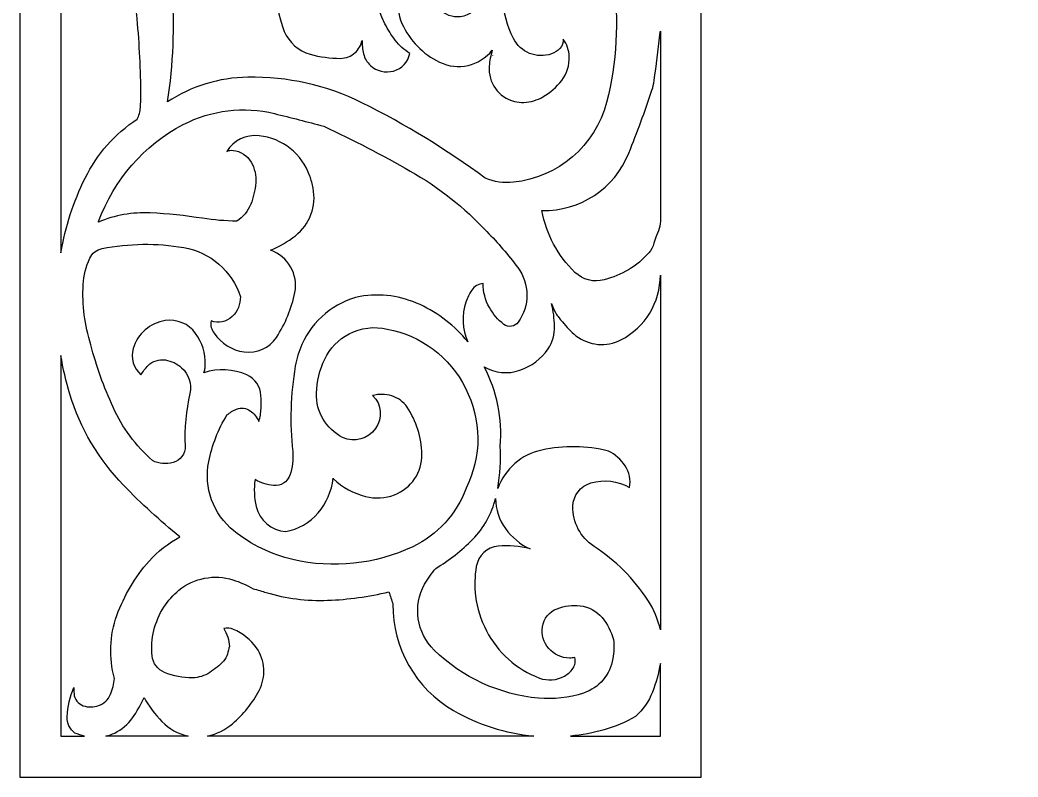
# Model space of a CAD drawing. Header units: centimetres. Extents: x 20.15 to 27, y -4.39 to 2.22.
# Drawn here: x 20.147 to 22.008, y -4.388 to -2.976 of the extents above; entities that cross this region are included whole.
import ezdxf

# ---------------------------------------------------------------- set-up
doc = ezdxf.new("R2010")
doc.units = ezdxf.units.CM
doc.header["$MEASUREMENT"] = 0
doc.layers.add('layer 1', color=7, linetype='Continuous')

msp = doc.modelspace()

# ---------------------------------------------------------------- linework, layer by layer
at = {"layer": 'layer 1', "color": 250, "lineweight": 30}
for points, knots in [([(26.99977, 2.218), (26.99977, 2.218), (26.99977, -4.38808), (26.99977, -4.38808), (26.99977, -4.38808), (26.99977, -4.38808), (25.72893, -4.38808), (25.72893, -4.38808), (25.72893, -4.38808), (25.72893, -4.38808), (25.72892, 0.95348), (25.72892, 0.95348), (25.72892, 0.95348), (25.72892, 0.95348), (21.4172, 0.95348), (21.4172, 0.95348), (21.4172, 0.95348), (21.4172, 0.95348), (21.4172, -4.38808), (21.4172, -4.38808), (21.4172, -4.38808), (21.4172, -4.38808), (20.1468, -4.38808), (20.1468, -4.38808), (20.1468, -4.38808), (20.1468, -4.38808), (20.1468, 2.218), (20.1468, 2.218), (20.1468, 2.218), (20.1468, 2.218), (26.99977, 2.218), (26.99977, 2.218)], [0, 0, 0, 0, 0.1111111, 0.1111111, 0.1111111, 0.1111111, 0.2222222, 0.2222222, 0.2222222, 0.2222222, 0.3333333, 0.3333333, 0.3333333, 0.3333333, 0.4444444, 0.4444444, 0.4444444, 0.4444444, 0.5555556, 0.5555556, 0.5555556, 0.5555556, 0.6666667, 0.6666667, 0.6666667, 0.6666667, 0.7777778, 0.7777778, 0.7777778, 0.7777778, 1, 1, 1, 1]), ([(20.91127, -2.88227), (20.90639, -2.89423), (20.90537, -2.9074), (20.90836, -2.91996), (20.90836, -2.91996), (20.9117, -2.93374), (20.91873, -2.94634), (20.92872, -2.95641), (20.92872, -2.95641), (20.93903, -2.96679), (20.95346, -2.97197), (20.96802, -2.97047), (20.96802, -2.97047), (20.98598, -2.96834), (21.00108, -2.95606), (21.0068, -2.9389), (21.0068, -2.9389), (21.0094, -2.93109), (21.00996, -2.92274), (21.00841, -2.91466), (21.00841, -2.91466), (21.00687, -2.90667), (21.00433, -2.89891), (21.00083, -2.89157), (21.00083, -2.89157), (20.99109, -2.85553), (20.98682, -2.81822), (20.98815, -2.78091), (20.98815, -2.78091), (20.98876, -2.76383), (20.99663, -2.7478), (21.00978, -2.73687), (21.00978, -2.73687), (21.02156, -2.73162), (21.03328, -2.72627), (21.04497, -2.72081), (21.04497, -2.72081), (21.05667, -2.71535), (21.0688, -2.71084), (21.08123, -2.70735), (21.08123, -2.70735), (21.02801, -2.68796), (20.97007, -2.68581), (20.91557, -2.70123), (20.91557, -2.70123), (20.87709, -2.71212), (20.84509, -2.73883), (20.82752, -2.77475), (20.82752, -2.77475), (20.79532, -2.84059), (20.79524, -2.91754), (20.82736, -2.98343), (20.82736, -2.98343), (20.83269, -2.99437), (20.83915, -3.00472), (20.84662, -3.01432), (20.84662, -3.01432), (20.85413, -3.02396), (20.86323, -3.03225), (20.87354, -3.03881), (20.87354, -3.03881), (20.87072, -3.05466), (20.85899, -3.06746), (20.84346, -3.07168), (20.84346, -3.07168), (20.82819, -3.07582), (20.81185, -3.07188), (20.80015, -3.06124), (20.80015, -3.06124), (20.79386, -3.0555), (20.78946, -3.048), (20.78751, -3.03972), (20.78751, -3.03972), (20.7856, -3.03159), (20.78463, -3.02327), (20.78463, -3.01493), (20.78463, -3.01493), (20.78276, -3.02351), (20.77833, -3.03132), (20.77192, -3.03732), (20.77192, -3.03732), (20.7644, -3.0442), (20.75457, -3.04801), (20.74438, -3.04802), (20.74438, -3.04802), (20.72534, -3.04803), (20.70638, -3.04544), (20.68803, -3.04032), (20.68803, -3.04032), (20.66626, -3.03424), (20.64845, -3.01853), (20.6397, -2.9977), (20.6397, -2.9977), (20.62792, -2.96967), (20.62387, -2.93899), (20.62795, -2.90887), (20.62795, -2.90887), (20.62888, -2.90209), (20.63069, -2.89547), (20.63336, -2.88917), (20.63336, -2.88917), (20.63602, -2.8829), (20.63886, -2.87671), (20.64189, -2.87061), (20.64189, -2.87061), (20.62668, -2.88036), (20.60968, -2.88699), (20.59188, -2.89011), (20.59188, -2.89011), (20.55366, -2.89683), (20.51696, -2.87203), (20.50885, -2.83408), (20.50885, -2.83408), (20.50177, -2.80089), (20.49951, -2.76683), (20.50214, -2.73299), (20.50214, -2.73299), (20.48313, -2.74746), (20.4563, -2.74554), (20.43951, -2.72854), (20.43951, -2.72854), (20.42411, -2.71295), (20.41624, -2.69143), (20.41792, -2.66958), (20.41792, -2.66958), (20.41854, -2.66157), (20.42049, -2.65372), (20.42372, -2.64636), (20.42372, -2.64636), (20.42703, -2.63878), (20.43315, -2.63277), (20.4408, -2.6296), (20.4408, -2.6296), (20.43894, -2.63993), (20.44064, -2.65058), (20.44561, -2.65983), (20.44561, -2.65983), (20.45068, -2.66926), (20.45964, -2.67597), (20.47011, -2.67818), (20.47011, -2.67818), (20.48035, -2.68034), (20.49101, -2.67844), (20.49987, -2.67288), (20.49987, -2.67288), (20.51444, -2.66371), (20.52172, -2.64642), (20.51805, -2.6296), (20.51805, -2.6296), (20.50265, -2.61471), (20.4913, -2.59615), (20.48506, -2.57566), (20.48506, -2.57566), (20.47892, -2.55549), (20.474, -2.53495), (20.47033, -2.51418), (20.47033, -2.51418), (20.46285, -2.50428), (20.45131, -2.49826), (20.43891, -2.49779), (20.43891, -2.49779), (20.42651, -2.49732), (20.4146, -2.50239), (20.40639, -2.51171), (20.40639, -2.51171), (20.3989, -2.52019), (20.39252, -2.52959), (20.38739, -2.53968), (20.38739, -2.53968), (20.37727, -2.54107), (20.36696, -2.54004), (20.35732, -2.53668), (20.35732, -2.53668), (20.34701, -2.53307), (20.33972, -2.5238), (20.33863, -2.51294), (20.33863, -2.51294), (20.33656, -2.49214), (20.34253, -2.47133), (20.35532, -2.4548), (20.35532, -2.4548), (20.36807, -2.43831), (20.38645, -2.42709), (20.40693, -2.42325), (20.40693, -2.42325), (20.4278, -2.41936), (20.44939, -2.42254), (20.46826, -2.43228), (20.46826, -2.43228), (20.47715, -2.43687), (20.48403, -2.44461), (20.48756, -2.45398), (20.48756, -2.45398), (20.47437, -2.43147), (20.4726, -2.40405), (20.48275, -2.38003), (20.48275, -2.38003), (20.49306, -2.35563), (20.5157, -2.33863), (20.542, -2.33552), (20.542, -2.33552), (20.58411, -2.33052), (20.6264, -2.34349), (20.65849, -2.37121), (20.65849, -2.37121), (20.6757, -2.38607), (20.68759, -2.40615), (20.69235, -2.42839), (20.69235, -2.42839), (20.69703, -2.45197), (20.69421, -2.47644), (20.68428, -2.49833), (20.68428, -2.49833), (20.68102, -2.48787), (20.6754, -2.47831), (20.66785, -2.47037), (20.66785, -2.47037), (20.66035, -2.46248), (20.65164, -2.45585), (20.64205, -2.4507), (20.64205, -2.4507), (20.62409, -2.44109), (20.60208, -2.44351), (20.58666, -2.45682), (20.58666, -2.45682), (20.57198, -2.46949), (20.56323, -2.48767), (20.56249, -2.50704), (20.56249, -2.50704), (20.56091, -2.54868), (20.57453, -2.58944), (20.60084, -2.62176), (20.60084, -2.62176), (20.64402, -2.67473), (20.72171, -2.6831), (20.77506, -2.64038), (20.77506, -2.64038), (20.8032, -2.61765), (20.8202, -2.58395), (20.82174, -2.54781), (20.82174, -2.54781), (20.82699, -2.42364), (20.75627, -2.30886), (20.64292, -2.2579), (20.64292, -2.2579), (20.57186, -2.22592), (20.49186, -2.21995), (20.41685, -2.24104), (20.41685, -2.24104), (20.34212, -2.26207), (20.28791, -2.32663), (20.28025, -2.40389), (20.28025, -2.40389), (20.27523, -2.45436), (20.2793, -2.50531), (20.2923, -2.55434), (20.2923, -2.55434), (20.30419, -2.58179), (20.31794, -2.60839), (20.33347, -2.63395), (20.33347, -2.63395), (20.34899, -2.65951), (20.36319, -2.68584), (20.37602, -2.71285), (20.37602, -2.71285), (20.40616, -2.7773), (20.42451, -2.84666), (20.43019, -2.91759), (20.43019, -2.91759), (20.43584, -2.98821), (20.43302, -3.05927), (20.42179, -3.12922), (20.42179, -3.12922), (20.46641, -3.10005), (20.51838, -3.08408), (20.57168, -3.08312), (20.57168, -3.08312), (20.64543, -3.0818), (20.71845, -3.09821), (20.78456, -3.13094), (20.78456, -3.13094), (20.86525, -3.17089), (20.9422, -3.21799), (21.0145, -3.27166), (21.0145, -3.27166), (21.03108, -3.27841), (21.04906, -3.28098), (21.06686, -3.27914), (21.06686, -3.27914), (21.15017, -3.2705), (21.21934, -3.21119), (21.24046, -3.13014), (21.24046, -3.13014), (21.25991, -3.05559), (21.26415, -2.97792), (21.25291, -2.9017), (21.25291, -2.9017), (21.24702, -2.8618), (21.23077, -2.82416), (21.20575, -2.79252), (21.20575, -2.79252), (21.19986, -2.78509), (21.19345, -2.77809), (21.18657, -2.77157), (21.18657, -2.77157), (21.17784, -2.77053), (21.16909, -2.76964), (21.16033, -2.76889), (21.16033, -2.76889), (21.15159, -2.76815), (21.14285, -2.76734), (21.13412, -2.76647), (21.13412, -2.76647), (21.11996, -2.76487), (21.10577, -2.76351), (21.09156, -2.76238), (21.09156, -2.76238), (21.07715, -2.76124), (21.06267, -2.76353), (21.04933, -2.76908), (21.04933, -2.76908), (21.03667, -2.77434), (21.02901, -2.7873), (21.03053, -2.80092), (21.03053, -2.80092), (21.03272, -2.82058), (21.03635, -2.84005), (21.0414, -2.85917), (21.0414, -2.85917), (21.04473, -2.87176), (21.04627, -2.88477), (21.04596, -2.8978), (21.04596, -2.8978), (21.04566, -2.91077), (21.04593, -2.92375), (21.04675, -2.9367), (21.04675, -2.9367), (21.04852, -2.9625), (21.05536, -2.98769), (21.06688, -3.01085), (21.06688, -3.01085), (21.07994, -3.03708), (21.11047, -3.04947), (21.1381, -3.03968), (21.1381, -3.03968), (21.14393, -3.03751), (21.14922, -3.0341), (21.1536, -3.02968), (21.1536, -3.02968), (21.15813, -3.0251), (21.16044, -3.01879), (21.15994, -3.01236), (21.15994, -3.01236), (21.16666, -3.02187), (21.17053, -3.03311), (21.17109, -3.04474), (21.17109, -3.04474), (21.17174, -3.06073), (21.16675, -3.07645), (21.157, -3.08914), (21.157, -3.08914), (21.14745, -3.10157), (21.13552, -3.11199), (21.12193, -3.1198), (21.12193, -3.1198), (21.11111, -3.126), (21.09896, -3.12953), (21.0865, -3.13006), (21.0865, -3.13006), (21.0806, -3.13029), (21.07469, -3.12972), (21.06894, -3.12835), (21.06894, -3.12835), (21.03927, -3.12106), (21.0193, -3.09324), (21.0218, -3.06279), (21.0218, -3.06279), (21.02263, -3.05267), (21.02453, -3.04266), (21.02744, -3.03293), (21.02744, -3.03293), (21.00388, -3.06223), (20.9632, -3.07143), (20.92929, -3.05519), (20.92929, -3.05519), (20.89809, -3.04023), (20.8732, -3.01466), (20.85908, -2.98308), (20.85908, -2.98308), (20.84397, -2.94929), (20.85214, -2.90959), (20.87933, -2.88448), (20.87933, -2.88448), (20.88402, -2.88148), (20.8895, -2.87994), (20.89507, -2.88005), (20.89507, -2.88005), (20.90054, -2.88015), (20.90597, -2.8809), (20.91127, -2.88227)], [0, 0, 0, 0, 0.009901, 0.009901, 0.009901, 0.009901, 0.019802, 0.019802, 0.019802, 0.019802, 0.029703, 0.029703, 0.029703, 0.029703, 0.039604, 0.039604, 0.039604, 0.039604, 0.049505, 0.049505, 0.049505, 0.049505, 0.0594059, 0.0594059, 0.0594059, 0.0594059, 0.0693069, 0.0693069, 0.0693069, 0.0693069, 0.0792079, 0.0792079, 0.0792079, 0.0792079, 0.0891089, 0.0891089, 0.0891089, 0.0891089, 0.0990099, 0.0990099, 0.0990099, 0.0990099, 0.1089109, 0.1089109, 0.1089109, 0.1089109, 0.1188119, 0.1188119, 0.1188119, 0.1188119, 0.1287129, 0.1287129, 0.1287129, 0.1287129, 0.1386139, 0.1386139, 0.1386139, 0.1386139, 0.1485149, 0.1485149, 0.1485149, 0.1485149, 0.1584158, 0.1584158, 0.1584158, 0.1584158, 0.1683168, 0.1683168, 0.1683168, 0.1683168, 0.1782178, 0.1782178, 0.1782178, 0.1782178, 0.1881188, 0.1881188, 0.1881188, 0.1881188, 0.1980198, 0.1980198, 0.1980198, 0.1980198, 0.2079208, 0.2079208, 0.2079208, 0.2079208, 0.2178218, 0.2178218, 0.2178218, 0.2178218, 0.2277228, 0.2277228, 0.2277228, 0.2277228, 0.2376238, 0.2376238, 0.2376238, 0.2376238, 0.2475248, 0.2475248, 0.2475248, 0.2475248, 0.2574257, 0.2574257, 0.2574257, 0.2574257, 0.2673267, 0.2673267, 0.2673267, 0.2673267, 0.2772277, 0.2772277, 0.2772277, 0.2772277, 0.2871287, 0.2871287, 0.2871287, 0.2871287, 0.2970297, 0.2970297, 0.2970297, 0.2970297, 0.3069307, 0.3069307, 0.3069307, 0.3069307, 0.3168317, 0.3168317, 0.3168317, 0.3168317, 0.3267327, 0.3267327, 0.3267327, 0.3267327, 0.3366337, 0.3366337, 0.3366337, 0.3366337, 0.3465347, 0.3465347, 0.3465347, 0.3465347, 0.3564356, 0.3564356, 0.3564356, 0.3564356, 0.3663366, 0.3663366, 0.3663366, 0.3663366, 0.3762376, 0.3762376, 0.3762376, 0.3762376, 0.3861386, 0.3861386, 0.3861386, 0.3861386, 0.3960396, 0.3960396, 0.3960396, 0.3960396, 0.4059406, 0.4059406, 0.4059406, 0.4059406, 0.4158416, 0.4158416, 0.4158416, 0.4158416, 0.4257426, 0.4257426, 0.4257426, 0.4257426, 0.4356436, 0.4356436, 0.4356436, 0.4356436, 0.4455446, 0.4455446, 0.4455446, 0.4455446, 0.4554455, 0.4554455, 0.4554455, 0.4554455, 0.4653465, 0.4653465, 0.4653465, 0.4653465, 0.4752475, 0.4752475, 0.4752475, 0.4752475, 0.4851485, 0.4851485, 0.4851485, 0.4851485, 0.4950495, 0.4950495, 0.4950495, 0.4950495, 0.5049505, 0.5049505, 0.5049505, 0.5049505, 0.5148515, 0.5148515, 0.5148515, 0.5148515, 0.5247525, 0.5247525, 0.5247525, 0.5247525, 0.5346535, 0.5346535, 0.5346535, 0.5346535, 0.5445545, 0.5445545, 0.5445545, 0.5445545, 0.5544554, 0.5544554, 0.5544554, 0.5544554, 0.5643564, 0.5643564, 0.5643564, 0.5643564, 0.5742574, 0.5742574, 0.5742574, 0.5742574, 0.5841584, 0.5841584, 0.5841584, 0.5841584, 0.5940594, 0.5940594, 0.5940594, 0.5940594, 0.6039604, 0.6039604, 0.6039604, 0.6039604, 0.6138614, 0.6138614, 0.6138614, 0.6138614, 0.6237624, 0.6237624, 0.6237624, 0.6237624, 0.6336634, 0.6336634, 0.6336634, 0.6336634, 0.6435644, 0.6435644, 0.6435644, 0.6435644, 0.6534653, 0.6534653, 0.6534653, 0.6534653, 0.6633663, 0.6633663, 0.6633663, 0.6633663, 0.6732673, 0.6732673, 0.6732673, 0.6732673, 0.6831683, 0.6831683, 0.6831683, 0.6831683, 0.6930693, 0.6930693, 0.6930693, 0.6930693, 0.7029703, 0.7029703, 0.7029703, 0.7029703, 0.7128713, 0.7128713, 0.7128713, 0.7128713, 0.7227723, 0.7227723, 0.7227723, 0.7227723, 0.7326733, 0.7326733, 0.7326733, 0.7326733, 0.7425743, 0.7425743, 0.7425743, 0.7425743, 0.7524752, 0.7524752, 0.7524752, 0.7524752, 0.7623762, 0.7623762, 0.7623762, 0.7623762, 0.7722772, 0.7722772, 0.7722772, 0.7722772, 0.7821782, 0.7821782, 0.7821782, 0.7821782, 0.7920792, 0.7920792, 0.7920792, 0.7920792, 0.8019802, 0.8019802, 0.8019802, 0.8019802, 0.8118812, 0.8118812, 0.8118812, 0.8118812, 0.8217822, 0.8217822, 0.8217822, 0.8217822, 0.8316832, 0.8316832, 0.8316832, 0.8316832, 0.8415842, 0.8415842, 0.8415842, 0.8415842, 0.8514851, 0.8514851, 0.8514851, 0.8514851, 0.8613861, 0.8613861, 0.8613861, 0.8613861, 0.8712871, 0.8712871, 0.8712871, 0.8712871, 0.8811881, 0.8811881, 0.8811881, 0.8811881, 0.8910891, 0.8910891, 0.8910891, 0.8910891, 0.9009901, 0.9009901, 0.9009901, 0.9009901, 0.9108911, 0.9108911, 0.9108911, 0.9108911, 0.9207921, 0.9207921, 0.9207921, 0.9207921, 0.9306931, 0.9306931, 0.9306931, 0.9306931, 0.9405941, 0.9405941, 0.9405941, 0.9405941, 0.950495, 0.950495, 0.950495, 0.950495, 0.960396, 0.960396, 0.960396, 0.960396, 0.970297, 0.970297, 0.970297, 0.970297, 0.980198, 0.980198, 0.980198, 0.980198, 1, 1, 1, 1]), ([(20.22303, -3.41065), (20.23129, -3.36228), (20.24652, -3.31533), (20.26824, -3.27133), (20.26824, -3.27133), (20.29023, -3.22677), (20.32372, -3.18887), (20.36523, -3.16155), (20.36523, -3.16155), (20.36876, -3.15483), (20.37085, -3.14745), (20.37135, -3.13987), (20.37135, -3.13987), (20.37186, -3.13238), (20.37214, -3.12487), (20.37219, -3.11736), (20.37219, -3.11736), (20.37203, -3.06963), (20.36971, -3.02195), (20.36523, -2.97443), (20.36523, -2.97443), (20.36152, -2.935), (20.35664, -2.8957), (20.35061, -2.85657), (20.35061, -2.85657), (20.3457, -2.82548), (20.33901, -2.79471), (20.33056, -2.7644), (20.33056, -2.7644), (20.322, -2.73371), (20.30655, -2.7054), (20.28535, -2.68161), (20.28535, -2.68161), (20.26832, -2.66138), (20.25446, -2.63867), (20.24426, -2.61428), (20.24426, -2.61428), (20.23408, -2.58993), (20.22694, -2.5644), (20.22303, -2.5383), (20.22303, -2.5383), (20.22303, -2.5383), (20.22303, -3.41067), (20.22303, -3.41067)], [0, 0, 0, 0, 0.0833333, 0.0833333, 0.0833333, 0.0833333, 0.1666667, 0.1666667, 0.1666667, 0.1666667, 0.25, 0.25, 0.25, 0.25, 0.3333333, 0.3333333, 0.3333333, 0.3333333, 0.4166667, 0.4166667, 0.4166667, 0.4166667, 0.5, 0.5, 0.5, 0.5, 0.5833333, 0.5833333, 0.5833333, 0.5833333, 0.6666667, 0.6666667, 0.6666667, 0.6666667, 0.75, 0.75, 0.75, 0.75, 0.8333333, 0.8333333, 0.8333333, 0.8333333, 1, 1, 1, 1]), ([(21.34092, -2.99717), (21.34053, -2.99958), (21.34019, -3.002), (21.33992, -3.00442), (21.33992, -3.00442), (21.33672, -3.0328), (21.33322, -3.06114), (21.32942, -3.08944), (21.32942, -3.08944), (21.32859, -3.09563), (21.32717, -3.10172), (21.32519, -3.10764), (21.32519, -3.10764), (21.31199, -3.14704), (21.29765, -3.18607), (21.2822, -3.22465), (21.2822, -3.22465), (21.25582, -3.29063), (21.19122, -3.33336), (21.12018, -3.33194), (21.12018, -3.33194), (21.12804, -3.37584), (21.14955, -3.41612), (21.18166, -3.44706), (21.18166, -3.44706), (21.19615, -3.46101), (21.21688, -3.46633), (21.23629, -3.46104), (21.23629, -3.46104), (21.25217, -3.45671), (21.26741, -3.45033), (21.28163, -3.44205), (21.28163, -3.44205), (21.29589, -3.43374), (21.30867, -3.42314), (21.31945, -3.41065), (21.31945, -3.41065), (21.32399, -3.40559), (21.32718, -3.39947), (21.32873, -3.39285), (21.32873, -3.39285), (21.32991, -3.38778), (21.33166, -3.38287), (21.33395, -3.37821), (21.33395, -3.37821), (21.33938, -3.36714), (21.34179, -3.35484), (21.34092, -3.34255), (21.34092, -3.34255), (21.34092, -3.34255), (21.34092, -2.99717), (21.34092, -2.99717)], [0, 0, 0, 0, 0.0714286, 0.0714286, 0.0714286, 0.0714286, 0.1428571, 0.1428571, 0.1428571, 0.1428571, 0.2142857, 0.2142857, 0.2142857, 0.2142857, 0.2857143, 0.2857143, 0.2857143, 0.2857143, 0.3571429, 0.3571429, 0.3571429, 0.3571429, 0.4285714, 0.4285714, 0.4285714, 0.4285714, 0.5, 0.5, 0.5, 0.5, 0.5714286, 0.5714286, 0.5714286, 0.5714286, 0.6428571, 0.6428571, 0.6428571, 0.6428571, 0.7142857, 0.7142857, 0.7142857, 0.7142857, 0.7857143, 0.7857143, 0.7857143, 0.7857143, 0.8571429, 0.8571429, 0.8571429, 0.8571429, 1, 1, 1, 1]), ([(21.02788, -3.04285), (21.02788, -3.04285), (21.02778, -3.04297), (21.02778, -3.04297), (21.02778, -3.04297), (21.02778, -3.04297), (21.02768, -3.04308), (21.02768, -3.04308)], [0, 0, 0, 0, 0.3333333, 0.3333333, 0.3333333, 0.3333333, 1, 1, 1, 1]), ([(20.9817, -3.57641), (20.9715, -3.55303), (20.9703, -3.52668), (20.97835, -3.50247), (20.97835, -3.50247), (20.98095, -3.49465), (20.98458, -3.48722), (20.98915, -3.48036), (20.98915, -3.48036), (20.99393, -3.47318), (21.00171, -3.46856), (21.0103, -3.46779), (21.0103, -3.46779), (21.0104, -3.48349), (21.01444, -3.49892), (21.02207, -3.51265), (21.02207, -3.51265), (21.02886, -3.52485), (21.03808, -3.53552), (21.04915, -3.54402), (21.04915, -3.54402), (21.05318, -3.5471), (21.05828, -3.54842), (21.06329, -3.54768), (21.06329, -3.54768), (21.0683, -3.54693), (21.07278, -3.5442), (21.07573, -3.54009), (21.07573, -3.54009), (21.09766, -3.50951), (21.09737, -3.46832), (21.07496, -3.43809), (21.07496, -3.43809), (21.0574, -3.41438), (21.03815, -3.39198), (21.01736, -3.37104), (21.01736, -3.37104), (20.97581, -3.3264), (20.92771, -3.28836), (20.8747, -3.25822), (20.8747, -3.25822), (20.82197, -3.22824), (20.76813, -3.2003), (20.71326, -3.17444), (20.71326, -3.17444), (20.68271, -3.16636), (20.65209, -3.15855), (20.62139, -3.15103), (20.62139, -3.15103), (20.56405, -3.13699), (20.50359, -3.14429), (20.45125, -3.17161), (20.45125, -3.17161), (20.3779, -3.20989), (20.32163, -3.27427), (20.29354, -3.35209), (20.29354, -3.35209), (20.29339, -3.35251), (20.29326, -3.35294), (20.29315, -3.35338), (20.29315, -3.35338), (20.32369, -3.34053), (20.35673, -3.33469), (20.38982, -3.3363), (20.38982, -3.3363), (20.42252, -3.33789), (20.45512, -3.34123), (20.48747, -3.3463), (20.48747, -3.3463), (20.5085, -3.3496), (20.52974, -3.35135), (20.55102, -3.35155), (20.55102, -3.35155), (20.56291, -3.34418), (20.57208, -3.33315), (20.57713, -3.32011), (20.57713, -3.32011), (20.58208, -3.30734), (20.58521, -3.29395), (20.5864, -3.28031), (20.5864, -3.28031), (20.5876, -3.26673), (20.58457, -3.25311), (20.57772, -3.24132), (20.57772, -3.24132), (20.57065, -3.22915), (20.55819, -3.22108), (20.54419, -3.21962), (20.54419, -3.21962), (20.54216, -3.21942), (20.54011, -3.21943), (20.53808, -3.21966), (20.53808, -3.21966), (20.53604, -3.21989), (20.53406, -3.2205), (20.53224, -3.22144), (20.53224, -3.22144), (20.54524, -3.20114), (20.56859, -3.18989), (20.59256, -3.19235), (20.59256, -3.19235), (20.63608, -3.19681), (20.67307, -3.22619), (20.68732, -3.26755), (20.68732, -3.26755), (20.68984, -3.27488), (20.69187, -3.28237), (20.69338, -3.28997), (20.69338, -3.28997), (20.70005, -3.32347), (20.68723, -3.35789), (20.6603, -3.3789), (20.6603, -3.3789), (20.64621, -3.38988), (20.63071, -3.39893), (20.61421, -3.40578), (20.61421, -3.40578), (20.64673, -3.41709), (20.66597, -3.45067), (20.65935, -3.48446), (20.65935, -3.48446), (20.65347, -3.51442), (20.64174, -3.54293), (20.62487, -3.56837), (20.62487, -3.56837), (20.61172, -3.58819), (20.58836, -3.59871), (20.5648, -3.59545), (20.5648, -3.59545), (20.54207, -3.59231), (20.52173, -3.57964), (20.50887, -3.56064), (20.50887, -3.56064), (20.5066, -3.5573), (20.50483, -3.55363), (20.50363, -3.54977), (20.50363, -3.54977), (20.50241, -3.54586), (20.50226, -3.54169), (20.50321, -3.53771), (20.50321, -3.53771), (20.51679, -3.5427), (20.53201, -3.53955), (20.54249, -3.52959), (20.54249, -3.52959), (20.55263, -3.51996), (20.55821, -3.5065), (20.55785, -3.49253), (20.55785, -3.49253), (20.54245, -3.44459), (20.50172, -3.40921), (20.45208, -3.40073), (20.45208, -3.40073), (20.40168, -3.39211), (20.35014, -3.3928), (20.29998, -3.40276), (20.29998, -3.40276), (20.28993, -3.40484), (20.28145, -3.41154), (20.27709, -3.42083), (20.27709, -3.42083), (20.26986, -3.43623), (20.26566, -3.45287), (20.26473, -3.46986), (20.26473, -3.46986), (20.26264, -3.50776), (20.26744, -3.54572), (20.2789, -3.5819), (20.2789, -3.5819), (20.2893, -3.62194), (20.30317, -3.66098), (20.32036, -3.6986), (20.32036, -3.6986), (20.33771, -3.73657), (20.36281, -3.77046), (20.39405, -3.79814), (20.39405, -3.79814), (20.40593, -3.80385), (20.41945, -3.8051), (20.43217, -3.80166), (20.43217, -3.80166), (20.44602, -3.79792), (20.45541, -3.78509), (20.45477, -3.77076), (20.45477, -3.77076), (20.45332, -3.73787), (20.45627, -3.70492), (20.46356, -3.67282), (20.46356, -3.67282), (20.46755, -3.6552), (20.46167, -3.63681), (20.44818, -3.6248), (20.44818, -3.6248), (20.43967, -3.61721), (20.42915, -3.61222), (20.41788, -3.61044), (20.41788, -3.61044), (20.4062, -3.6086), (20.39435, -3.61243), (20.38597, -3.62079), (20.38597, -3.62079), (20.38075, -3.626), (20.37621, -3.63184), (20.37243, -3.63817), (20.37243, -3.63817), (20.35858, -3.62588), (20.35304, -3.60669), (20.35818, -3.5889), (20.35818, -3.5889), (20.36612, -3.56143), (20.38941, -3.54113), (20.41769, -3.53697), (20.41769, -3.53697), (20.43951, -3.53376), (20.46133, -3.54294), (20.47431, -3.56077), (20.47431, -3.56077), (20.4867, -3.57778), (20.49305, -3.59844), (20.49238, -3.61947), (20.49238, -3.61947), (20.49226, -3.62196), (20.49201, -3.62444), (20.49163, -3.62691), (20.49163, -3.62691), (20.49124, -3.62937), (20.49065, -3.6318), (20.48985, -3.63416), (20.48985, -3.63416), (20.51617, -3.62574), (20.54469, -3.62726), (20.56996, -3.63843), (20.56996, -3.63843), (20.58533, -3.64522), (20.59552, -3.66017), (20.59624, -3.67696), (20.59624, -3.67696), (20.59659, -3.68503), (20.59662, -3.69311), (20.59634, -3.70117), (20.59634, -3.70117), (20.59606, -3.70928), (20.59464, -3.71731), (20.59212, -3.72502), (20.59212, -3.72502), (20.58875, -3.71705), (20.5832, -3.71019), (20.57611, -3.70523), (20.57611, -3.70523), (20.56872, -3.70006), (20.55926, -3.6989), (20.55084, -3.70214), (20.55084, -3.70214), (20.54423, -3.70467), (20.53812, -3.70835), (20.53278, -3.713), (20.53278, -3.713), (20.51644, -3.73972), (20.50495, -3.76911), (20.49882, -3.79982), (20.49882, -3.79982), (20.48915, -3.84839), (20.50724, -3.89826), (20.54583, -3.92928), (20.54583, -3.92928), (20.57787, -3.95505), (20.61528, -3.97325), (20.65532, -3.98255), (20.65532, -3.98255), (20.73048, -4), (20.80929, -3.9916), (20.87907, -3.95867), (20.87907, -3.95867), (20.92532, -3.93684), (20.96108, -3.8977), (20.97862, -3.84966), (20.97862, -3.84966), (21.00836, -3.79079), (21.00788, -3.72125), (20.9773, -3.66282), (20.9773, -3.66282), (20.94885, -3.6052), (20.89489, -3.56445), (20.83167, -3.55291), (20.83167, -3.55291), (20.80761, -3.54719), (20.78232, -3.55028), (20.76034, -3.56162), (20.76034, -3.56162), (20.74066, -3.57218), (20.72484, -3.5887), (20.71515, -3.60882), (20.71515, -3.60882), (20.70559, -3.62867), (20.70029, -3.65028), (20.6996, -3.6723), (20.6996, -3.6723), (20.69851, -3.70696), (20.71756, -3.73909), (20.74852, -3.75472), (20.74852, -3.75472), (20.7702, -3.76503), (20.79616, -3.758), (20.80967, -3.73815), (20.80967, -3.73815), (20.82319, -3.71831), (20.8219, -3.69322), (20.80437, -3.67683), (20.80437, -3.67683), (20.81608, -3.67355), (20.82849, -3.67373), (20.84009, -3.67735), (20.84009, -3.67735), (20.85179, -3.68099), (20.8619, -3.68853), (20.86875, -3.69868), (20.86875, -3.69868), (20.88617, -3.72452), (20.89575, -3.75485), (20.89635, -3.786), (20.89635, -3.786), (20.89699, -3.81956), (20.87646, -3.84993), (20.84511, -3.8619), (20.84511, -3.8619), (20.82785, -3.86848), (20.80898, -3.86956), (20.79109, -3.865), (20.79109, -3.865), (20.76874, -3.85933), (20.74821, -3.84798), (20.73153, -3.83207), (20.73153, -3.83207), (20.73117, -3.83173), (20.73084, -3.83136), (20.73054, -3.83098), (20.73054, -3.83098), (20.72817, -3.85478), (20.71853, -3.8773), (20.70297, -3.89546), (20.70297, -3.89546), (20.68731, -3.91373), (20.66584, -3.92607), (20.64217, -3.93041), (20.64217, -3.93041), (20.61556, -3.92859), (20.59325, -3.90956), (20.58722, -3.88358), (20.58722, -3.88358), (20.5834, -3.86713), (20.58272, -3.85011), (20.58523, -3.83341), (20.58523, -3.83341), (20.59574, -3.83958), (20.60745, -3.8434), (20.61958, -3.84463), (20.61958, -3.84463), (20.633, -3.84598), (20.6456, -3.838), (20.65009, -3.82528), (20.65009, -3.82528), (20.6551, -3.81114), (20.65688, -3.79607), (20.65531, -3.78115), (20.65531, -3.78115), (20.64971, -3.72805), (20.65138, -3.67442), (20.66025, -3.62176), (20.66025, -3.62176), (20.66259, -3.60787), (20.66669, -3.59433), (20.67245, -3.58147), (20.67245, -3.58147), (20.6927, -3.53628), (20.73291, -3.50312), (20.78112, -3.49181), (20.78112, -3.49181), (20.81903, -3.48564), (20.85793, -3.491), (20.89276, -3.50719), (20.89276, -3.50719), (20.92726, -3.52323), (20.95768, -3.54691), (20.9817, -3.57641)], [0, 0, 0, 0, 0.0103093, 0.0103093, 0.0103093, 0.0103093, 0.0206186, 0.0206186, 0.0206186, 0.0206186, 0.0309278, 0.0309278, 0.0309278, 0.0309278, 0.0412371, 0.0412371, 0.0412371, 0.0412371, 0.0515464, 0.0515464, 0.0515464, 0.0515464, 0.0618557, 0.0618557, 0.0618557, 0.0618557, 0.0721649, 0.0721649, 0.0721649, 0.0721649, 0.0824742, 0.0824742, 0.0824742, 0.0824742, 0.0927835, 0.0927835, 0.0927835, 0.0927835, 0.1030928, 0.1030928, 0.1030928, 0.1030928, 0.1134021, 0.1134021, 0.1134021, 0.1134021, 0.1237113, 0.1237113, 0.1237113, 0.1237113, 0.1340206, 0.1340206, 0.1340206, 0.1340206, 0.1443299, 0.1443299, 0.1443299, 0.1443299, 0.1546392, 0.1546392, 0.1546392, 0.1546392, 0.1649485, 0.1649485, 0.1649485, 0.1649485, 0.1752577, 0.1752577, 0.1752577, 0.1752577, 0.185567, 0.185567, 0.185567, 0.185567, 0.1958763, 0.1958763, 0.1958763, 0.1958763, 0.2061856, 0.2061856, 0.2061856, 0.2061856, 0.2164948, 0.2164948, 0.2164948, 0.2164948, 0.2268041, 0.2268041, 0.2268041, 0.2268041, 0.2371134, 0.2371134, 0.2371134, 0.2371134, 0.2474227, 0.2474227, 0.2474227, 0.2474227, 0.257732, 0.257732, 0.257732, 0.257732, 0.2680412, 0.2680412, 0.2680412, 0.2680412, 0.2783505, 0.2783505, 0.2783505, 0.2783505, 0.2886598, 0.2886598, 0.2886598, 0.2886598, 0.2989691, 0.2989691, 0.2989691, 0.2989691, 0.3092784, 0.3092784, 0.3092784, 0.3092784, 0.3195876, 0.3195876, 0.3195876, 0.3195876, 0.3298969, 0.3298969, 0.3298969, 0.3298969, 0.3402062, 0.3402062, 0.3402062, 0.3402062, 0.3505155, 0.3505155, 0.3505155, 0.3505155, 0.3608247, 0.3608247, 0.3608247, 0.3608247, 0.371134, 0.371134, 0.371134, 0.371134, 0.3814433, 0.3814433, 0.3814433, 0.3814433, 0.3917526, 0.3917526, 0.3917526, 0.3917526, 0.4020619, 0.4020619, 0.4020619, 0.4020619, 0.4123711, 0.4123711, 0.4123711, 0.4123711, 0.4226804, 0.4226804, 0.4226804, 0.4226804, 0.4329897, 0.4329897, 0.4329897, 0.4329897, 0.443299, 0.443299, 0.443299, 0.443299, 0.4536082, 0.4536082, 0.4536082, 0.4536082, 0.4639175, 0.4639175, 0.4639175, 0.4639175, 0.4742268, 0.4742268, 0.4742268, 0.4742268, 0.4845361, 0.4845361, 0.4845361, 0.4845361, 0.4948454, 0.4948454, 0.4948454, 0.4948454, 0.5051546, 0.5051546, 0.5051546, 0.5051546, 0.5154639, 0.5154639, 0.5154639, 0.5154639, 0.5257732, 0.5257732, 0.5257732, 0.5257732, 0.5360825, 0.5360825, 0.5360825, 0.5360825, 0.5463918, 0.5463918, 0.5463918, 0.5463918, 0.556701, 0.556701, 0.556701, 0.556701, 0.5670103, 0.5670103, 0.5670103, 0.5670103, 0.5773196, 0.5773196, 0.5773196, 0.5773196, 0.5876289, 0.5876289, 0.5876289, 0.5876289, 0.5979381, 0.5979381, 0.5979381, 0.5979381, 0.6082474, 0.6082474, 0.6082474, 0.6082474, 0.6185567, 0.6185567, 0.6185567, 0.6185567, 0.628866, 0.628866, 0.628866, 0.628866, 0.6391753, 0.6391753, 0.6391753, 0.6391753, 0.6494845, 0.6494845, 0.6494845, 0.6494845, 0.6597938, 0.6597938, 0.6597938, 0.6597938, 0.6701031, 0.6701031, 0.6701031, 0.6701031, 0.6804124, 0.6804124, 0.6804124, 0.6804124, 0.6907216, 0.6907216, 0.6907216, 0.6907216, 0.7010309, 0.7010309, 0.7010309, 0.7010309, 0.7113402, 0.7113402, 0.7113402, 0.7113402, 0.7216495, 0.7216495, 0.7216495, 0.7216495, 0.7319588, 0.7319588, 0.7319588, 0.7319588, 0.742268, 0.742268, 0.742268, 0.742268, 0.7525773, 0.7525773, 0.7525773, 0.7525773, 0.7628866, 0.7628866, 0.7628866, 0.7628866, 0.7731959, 0.7731959, 0.7731959, 0.7731959, 0.7835052, 0.7835052, 0.7835052, 0.7835052, 0.7938144, 0.7938144, 0.7938144, 0.7938144, 0.8041237, 0.8041237, 0.8041237, 0.8041237, 0.814433, 0.814433, 0.814433, 0.814433, 0.8247423, 0.8247423, 0.8247423, 0.8247423, 0.8350515, 0.8350515, 0.8350515, 0.8350515, 0.8453608, 0.8453608, 0.8453608, 0.8453608, 0.8556701, 0.8556701, 0.8556701, 0.8556701, 0.8659794, 0.8659794, 0.8659794, 0.8659794, 0.8762887, 0.8762887, 0.8762887, 0.8762887, 0.8865979, 0.8865979, 0.8865979, 0.8865979, 0.8969072, 0.8969072, 0.8969072, 0.8969072, 0.9072165, 0.9072165, 0.9072165, 0.9072165, 0.9175258, 0.9175258, 0.9175258, 0.9175258, 0.9278351, 0.9278351, 0.9278351, 0.9278351, 0.9381443, 0.9381443, 0.9381443, 0.9381443, 0.9484536, 0.9484536, 0.9484536, 0.9484536, 0.9587629, 0.9587629, 0.9587629, 0.9587629, 0.9690722, 0.9690722, 0.9690722, 0.9690722, 0.9793814, 0.9793814, 0.9793814, 0.9793814, 1, 1, 1, 1]), ([(21.34092, -3.45235), (21.34093, -3.50309), (21.31257, -3.54963), (21.26749, -3.57293), (21.26749, -3.57293), (21.24041, -3.58692), (21.20763, -3.58386), (21.18359, -3.56511), (21.18359, -3.56511), (21.17398, -3.55761), (21.16542, -3.54883), (21.15816, -3.53903), (21.15816, -3.53903), (21.15356, -3.53426), (21.14948, -3.52901), (21.14598, -3.52338), (21.14598, -3.52338), (21.14248, -3.51773), (21.13983, -3.51159), (21.13816, -3.50516), (21.13816, -3.50516), (21.14144, -3.51918), (21.14325, -3.53351), (21.14353, -3.54791), (21.14353, -3.54791), (21.14382, -3.56259), (21.13977, -3.57702), (21.13189, -3.5894), (21.13189, -3.5894), (21.11887, -3.60811), (21.10025, -3.62222), (21.07872, -3.62972), (21.07872, -3.62972), (21.05668, -3.63738), (21.03236, -3.63489), (21.01234, -3.62291), (21.01234, -3.62291), (21.03624, -3.66852), (21.0467, -3.72001), (21.0425, -3.77133), (21.0425, -3.77133), (21.04372, -3.7976), (21.04214, -3.82394), (21.0378, -3.84988), (21.0378, -3.84988), (21.05096, -3.81356), (21.08192, -3.78656), (21.11968, -3.77843), (21.11968, -3.77843), (21.16081, -3.76958), (21.20343, -3.7702), (21.24428, -3.78024), (21.24428, -3.78024), (21.2568, -3.78662), (21.26748, -3.79611), (21.27528, -3.80781), (21.27528, -3.80781), (21.28324, -3.81975), (21.2862, -3.83436), (21.28352, -3.84846), (21.28352, -3.84846), (21.26169, -3.83571), (21.23558, -3.83251), (21.21132, -3.83963), (21.21132, -3.83963), (21.19182, -3.84535), (21.17828, -3.86302), (21.17786, -3.88333), (21.17786, -3.88333), (21.17723, -3.91334), (21.19209, -3.94154), (21.21721, -3.95796), (21.21721, -3.95796), (21.25731, -3.98416), (21.29156, -4.0184), (21.3178, -4.05847), (21.3178, -4.05847), (21.32881, -4.07527), (21.33664, -4.09396), (21.34092, -4.1136), (21.34092, -4.1136), (21.34092, -4.1136), (21.34092, -3.45235), (21.34092, -3.45235)], [0, 0, 0, 0, 0.0454545, 0.0454545, 0.0454545, 0.0454545, 0.0909091, 0.0909091, 0.0909091, 0.0909091, 0.1363636, 0.1363636, 0.1363636, 0.1363636, 0.1818182, 0.1818182, 0.1818182, 0.1818182, 0.2272727, 0.2272727, 0.2272727, 0.2272727, 0.2727273, 0.2727273, 0.2727273, 0.2727273, 0.3181818, 0.3181818, 0.3181818, 0.3181818, 0.3636364, 0.3636364, 0.3636364, 0.3636364, 0.4090909, 0.4090909, 0.4090909, 0.4090909, 0.4545455, 0.4545455, 0.4545455, 0.4545455, 0.5, 0.5, 0.5, 0.5, 0.5454545, 0.5454545, 0.5454545, 0.5454545, 0.5909091, 0.5909091, 0.5909091, 0.5909091, 0.6363636, 0.6363636, 0.6363636, 0.6363636, 0.6818182, 0.6818182, 0.6818182, 0.6818182, 0.7272727, 0.7272727, 0.7272727, 0.7272727, 0.7727273, 0.7727273, 0.7727273, 0.7727273, 0.8181818, 0.8181818, 0.8181818, 0.8181818, 0.8636364, 0.8636364, 0.8636364, 0.8636364, 0.9090909, 0.9090909, 0.9090909, 0.9090909, 1, 1, 1, 1]), ([(20.22303, -3.6019), (20.22303, -3.6019), (20.22303, -4.31168), (20.22303, -4.31168), (20.22303, -4.31168), (20.22303, -4.31168), (20.26744, -4.31168), (20.26744, -4.31168), (20.26744, -4.31168), (20.26124, -4.31037), (20.25518, -4.30846), (20.24935, -4.30597), (20.24935, -4.30597), (20.2395, -4.29911), (20.23393, -4.2876), (20.23466, -4.27562), (20.23466, -4.27562), (20.23581, -4.25692), (20.24008, -4.23855), (20.2473, -4.22126), (20.2473, -4.22126), (20.24732, -4.22502), (20.24742, -4.22877), (20.24762, -4.23253), (20.24762, -4.23253), (20.24817, -4.24295), (20.25504, -4.25196), (20.26495, -4.25524), (20.26495, -4.25524), (20.27424, -4.25831), (20.28429, -4.25822), (20.29352, -4.25499), (20.29352, -4.25499), (20.30361, -4.25147), (20.31168, -4.24377), (20.31567, -4.23386), (20.31567, -4.23386), (20.31951, -4.22436), (20.322, -4.21436), (20.32309, -4.20417), (20.32309, -4.20417), (20.31231, -4.16549), (20.31389, -4.12438), (20.32757, -4.08663), (20.32757, -4.08663), (20.34105, -4.04945), (20.36143, -4.01513), (20.38762, -3.98549), (20.38762, -3.98549), (20.40386, -3.96711), (20.42331, -3.95183), (20.44502, -3.9404), (20.44502, -3.9404), (20.40804, -3.91033), (20.37289, -3.87808), (20.33975, -3.84383), (20.33975, -3.84383), (20.29352, -3.79604), (20.2593, -3.73791), (20.23995, -3.6743), (20.23995, -3.6743), (20.23277, -3.65055), (20.22712, -3.62637), (20.22303, -3.60191)], [0, 0, 0, 0, 0.0588235, 0.0588235, 0.0588235, 0.0588235, 0.1176471, 0.1176471, 0.1176471, 0.1176471, 0.1764706, 0.1764706, 0.1764706, 0.1764706, 0.2352941, 0.2352941, 0.2352941, 0.2352941, 0.2941176, 0.2941176, 0.2941176, 0.2941176, 0.3529412, 0.3529412, 0.3529412, 0.3529412, 0.4117647, 0.4117647, 0.4117647, 0.4117647, 0.4705882, 0.4705882, 0.4705882, 0.4705882, 0.5294118, 0.5294118, 0.5294118, 0.5294118, 0.5882353, 0.5882353, 0.5882353, 0.5882353, 0.6470588, 0.6470588, 0.6470588, 0.6470588, 0.7058824, 0.7058824, 0.7058824, 0.7058824, 0.7647059, 0.7647059, 0.7647059, 0.7647059, 0.8235294, 0.8235294, 0.8235294, 0.8235294, 0.8823529, 0.8823529, 0.8823529, 0.8823529, 1, 1, 1, 1]), ([(21.0336, -3.86848), (21.0266, -3.89737), (21.01184, -3.92381), (20.99092, -3.94492), (20.99092, -3.94492), (20.97031, -3.96573), (20.94721, -3.98394), (20.92216, -3.99912), (20.92216, -3.99912), (20.91419, -4.00817), (20.90722, -4.01805), (20.90135, -4.02858), (20.90135, -4.02858), (20.87893, -4.0689), (20.88626, -4.1192), (20.91932, -4.15138), (20.91932, -4.15138), (20.97199, -4.20267), (21.04061, -4.23432), (21.11381, -4.24105), (21.11381, -4.24105), (21.14214, -4.24366), (21.17069, -4.24039), (21.1977, -4.23145), (21.1977, -4.23145), (21.22652, -4.2219), (21.24762, -4.19712), (21.25243, -4.16714), (21.25243, -4.16714), (21.2543, -4.15544), (21.25469, -4.14354), (21.25357, -4.13174), (21.25357, -4.13174), (21.24943, -4.11668), (21.24214, -4.10268), (21.23217, -4.09065), (21.23217, -4.09065), (21.22194, -4.0783), (21.20731, -4.07042), (21.19137, -4.06868), (21.19137, -4.06868), (21.17679, -4.0671), (21.16205, -4.06898), (21.14834, -4.07419), (21.14834, -4.07419), (21.13384, -4.07971), (21.12342, -4.09256), (21.12102, -4.10788), (21.12102, -4.10788), (21.11872, -4.12252), (21.12309, -4.13741), (21.13294, -4.14847), (21.13294, -4.14847), (21.14272, -4.15945), (21.1566, -4.16591), (21.1713, -4.16632), (21.1713, -4.16632), (21.17474, -4.16641), (21.17816, -4.16597), (21.18147, -4.16502), (21.18147, -4.16502), (21.18345, -4.1721), (21.1821, -4.17971), (21.17782, -4.18569), (21.17782, -4.18569), (21.1737, -4.19145), (21.16839, -4.19625), (21.16224, -4.19977), (21.16224, -4.19977), (21.14794, -4.20797), (21.13071, -4.20932), (21.11529, -4.20347), (21.11529, -4.20347), (21.09415, -4.19544), (21.07464, -4.1836), (21.05777, -4.16854), (21.05777, -4.16854), (21.02383, -4.13799), (21.00204, -4.09618), (20.99642, -4.05087), (20.99642, -4.05087), (20.99414, -4.03242), (20.99459, -4.01374), (20.99775, -3.99542), (20.99775, -3.99542), (21.00125, -3.97516), (21.01781, -3.95969), (21.03827, -3.95755), (21.03827, -3.95755), (21.05829, -3.95547), (21.07853, -3.95723), (21.09789, -3.96273), (21.09789, -3.96273), (21.07972, -3.95414), (21.06398, -3.94113), (21.05211, -3.9249), (21.05211, -3.9249), (21.04014, -3.90853), (21.03366, -3.88877), (21.0336, -3.86848)], [0, 0, 0, 0, 0.0384615, 0.0384615, 0.0384615, 0.0384615, 0.0769231, 0.0769231, 0.0769231, 0.0769231, 0.1153846, 0.1153846, 0.1153846, 0.1153846, 0.1538462, 0.1538462, 0.1538462, 0.1538462, 0.1923077, 0.1923077, 0.1923077, 0.1923077, 0.2307692, 0.2307692, 0.2307692, 0.2307692, 0.2692308, 0.2692308, 0.2692308, 0.2692308, 0.3076923, 0.3076923, 0.3076923, 0.3076923, 0.3461538, 0.3461538, 0.3461538, 0.3461538, 0.3846154, 0.3846154, 0.3846154, 0.3846154, 0.4230769, 0.4230769, 0.4230769, 0.4230769, 0.4615385, 0.4615385, 0.4615385, 0.4615385, 0.5, 0.5, 0.5, 0.5, 0.5384615, 0.5384615, 0.5384615, 0.5384615, 0.5769231, 0.5769231, 0.5769231, 0.5769231, 0.6153846, 0.6153846, 0.6153846, 0.6153846, 0.6538462, 0.6538462, 0.6538462, 0.6538462, 0.6923077, 0.6923077, 0.6923077, 0.6923077, 0.7307692, 0.7307692, 0.7307692, 0.7307692, 0.7692308, 0.7692308, 0.7692308, 0.7692308, 0.8076923, 0.8076923, 0.8076923, 0.8076923, 0.8461538, 0.8461538, 0.8461538, 0.8461538, 0.8846154, 0.8846154, 0.8846154, 0.8846154, 0.9230769, 0.9230769, 0.9230769, 0.9230769, 1, 1, 1, 1]), ([(20.49667, -4.31168), (20.49667, -4.31168), (21.10481, -4.31168), (21.10481, -4.31168), (21.10481, -4.31168), (21.05201, -4.30684), (21.0009, -4.29051), (20.95507, -4.26384), (20.95507, -4.26384), (20.88465, -4.22289), (20.84155, -4.14727), (20.84212, -4.0658), (20.84212, -4.0658), (20.83998, -4.058), (20.83748, -4.0503), (20.83462, -4.04273), (20.83462, -4.04273), (20.79719, -4.05184), (20.75893, -4.05715), (20.72044, -4.05859), (20.72044, -4.05859), (20.68178, -4.06005), (20.64313, -4.05512), (20.60609, -4.044), (20.60609, -4.044), (20.59802, -4.04158), (20.58993, -4.03923), (20.58182, -4.03697), (20.58182, -4.03697), (20.56982, -4.0301), (20.55711, -4.02455), (20.54391, -4.02042), (20.54391, -4.02042), (20.50925, -4.00956), (20.47148, -4.01679), (20.44329, -4.03969), (20.44329, -4.03969), (20.43231, -4.04861), (20.42281, -4.05921), (20.41515, -4.07111), (20.41515, -4.07111), (20.39775, -4.09813), (20.39002, -4.13022), (20.39323, -4.16219), (20.39323, -4.16219), (20.39462, -4.17603), (20.4035, -4.18797), (20.41636, -4.19327), (20.41636, -4.19327), (20.43285, -4.20006), (20.45056, -4.2034), (20.4684, -4.20306), (20.4684, -4.20306), (20.47985, -4.20285), (20.49102, -4.19945), (20.50066, -4.19325), (20.50066, -4.19325), (20.51015, -4.18714), (20.51886, -4.17992), (20.52663, -4.17173), (20.52663, -4.17173), (20.53006, -4.16811), (20.53248, -4.16364), (20.53363, -4.15879), (20.53363, -4.15879), (20.53476, -4.15401), (20.536, -4.14926), (20.53735, -4.14454), (20.53735, -4.14454), (20.53668, -4.13262), (20.53304, -4.12107), (20.52676, -4.11093), (20.52676, -4.11093), (20.53287, -4.1097), (20.53922, -4.11033), (20.54497, -4.11274), (20.54497, -4.11274), (20.56226, -4.11996), (20.57713, -4.13195), (20.58788, -4.1473), (20.58788, -4.1473), (20.60426, -4.1707), (20.60615, -4.20135), (20.59278, -4.22661), (20.59278, -4.22661), (20.58028, -4.25022), (20.56344, -4.27128), (20.54314, -4.28865), (20.54314, -4.28865), (20.52981, -4.30007), (20.51383, -4.30799), (20.49667, -4.31168)], [0, 0, 0, 0, 0.0416667, 0.0416667, 0.0416667, 0.0416667, 0.0833333, 0.0833333, 0.0833333, 0.0833333, 0.125, 0.125, 0.125, 0.125, 0.1666667, 0.1666667, 0.1666667, 0.1666667, 0.2083333, 0.2083333, 0.2083333, 0.2083333, 0.25, 0.25, 0.25, 0.25, 0.2916667, 0.2916667, 0.2916667, 0.2916667, 0.3333333, 0.3333333, 0.3333333, 0.3333333, 0.375, 0.375, 0.375, 0.375, 0.4166667, 0.4166667, 0.4166667, 0.4166667, 0.4583333, 0.4583333, 0.4583333, 0.4583333, 0.5, 0.5, 0.5, 0.5, 0.5416667, 0.5416667, 0.5416667, 0.5416667, 0.5833333, 0.5833333, 0.5833333, 0.5833333, 0.625, 0.625, 0.625, 0.625, 0.6666667, 0.6666667, 0.6666667, 0.6666667, 0.7083333, 0.7083333, 0.7083333, 0.7083333, 0.75, 0.75, 0.75, 0.75, 0.7916667, 0.7916667, 0.7916667, 0.7916667, 0.8333333, 0.8333333, 0.8333333, 0.8333333, 0.875, 0.875, 0.875, 0.875, 0.9166667, 0.9166667, 0.9166667, 0.9166667, 1, 1, 1, 1]), ([(21.17354, -4.31168), (21.17354, -4.31168), (21.34092, -4.31168), (21.34092, -4.31168), (21.34092, -4.31168), (21.34092, -4.31168), (21.34092, -4.17647), (21.34092, -4.17647), (21.34092, -4.17647), (21.33764, -4.19463), (21.33269, -4.21246), (21.32613, -4.22972), (21.32613, -4.22972), (21.31949, -4.24719), (21.30868, -4.26279), (21.29466, -4.27515), (21.29466, -4.27515), (21.27622, -4.28577), (21.25653, -4.29409), (21.23607, -4.29993), (21.23607, -4.29993), (21.21563, -4.30576), (21.1947, -4.30969), (21.17355, -4.31168)], [0, 0, 0, 0, 0.1428571, 0.1428571, 0.1428571, 0.1428571, 0.2857143, 0.2857143, 0.2857143, 0.2857143, 0.4285714, 0.4285714, 0.4285714, 0.4285714, 0.5714286, 0.5714286, 0.5714286, 0.5714286, 0.7142857, 0.7142857, 0.7142857, 0.7142857, 1, 1, 1, 1]), ([(20.46025, -4.31168), (20.44171, -4.30758), (20.42477, -4.29815), (20.41153, -4.28455), (20.41153, -4.28455), (20.3985, -4.27118), (20.38728, -4.25616), (20.37814, -4.23988), (20.37814, -4.23988), (20.37223, -4.25318), (20.36503, -4.26587), (20.35668, -4.27779), (20.35668, -4.27779), (20.3482, -4.28986), (20.33676, -4.29957), (20.32346, -4.30597), (20.32346, -4.30597), (20.31821, -4.30847), (20.3127, -4.31039), (20.30704, -4.31168), (20.30704, -4.31168), (20.30704, -4.31168), (20.46025, -4.31168), (20.46025, -4.31168)], [0, 0, 0, 0, 0.1428571, 0.1428571, 0.1428571, 0.1428571, 0.2857143, 0.2857143, 0.2857143, 0.2857143, 0.4285714, 0.4285714, 0.4285714, 0.4285714, 0.5714286, 0.5714286, 0.5714286, 0.5714286, 0.7142857, 0.7142857, 0.7142857, 0.7142857, 1, 1, 1, 1])]:
    msp.add_open_spline(points, degree=3, knots=knots, dxfattribs=at)
msp.add_open_spline([(21.03374, -3.86331), (21.03374, -3.86331), (21.03374, -3.86331), (21.03374, -3.86331)], degree=3, dxfattribs=at)

doc.saveas('drawing.dxf')
